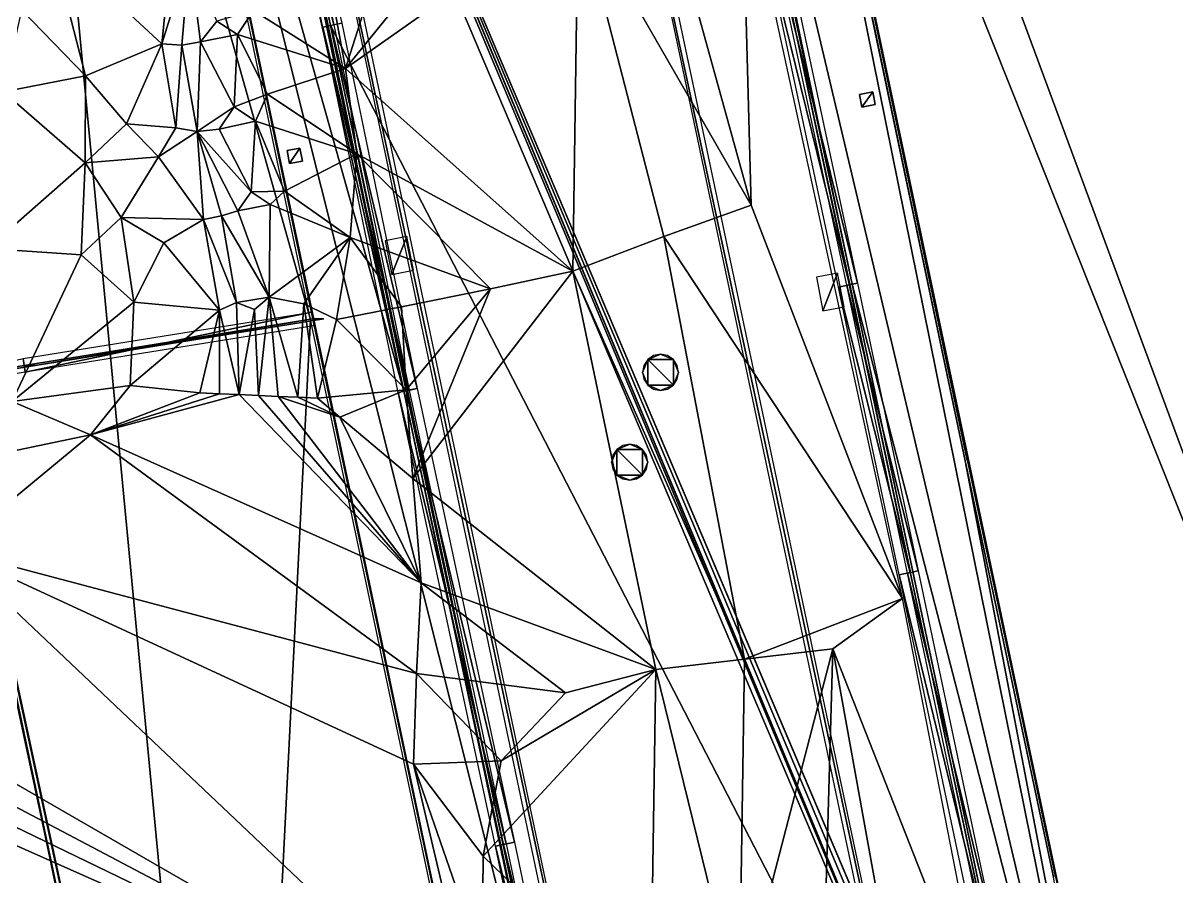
# Model space of a CAD drawing. Header units: metres. Extents: x -113 to 180, y -133 to 86.
# Drawn here: x 89.75 to 110.55, y 4.27 to 19.66 of the extents above; entities that cross this region are included whole.
import ezdxf

# ---------------------------------------------------------------- set-up
doc = ezdxf.new("R2010")
doc.units = ezdxf.units.M
for name, color, linetype, true_color in [('ACERA', 7, 'Continuous', 0xb9b3a6), ('ARQUETA', 7, 'Continuous', 0x6f7175), ('ASFALTO', 7, 'Continuous', 0x4a4b4e), ('BORDILLO', 7, 'Continuous', 0xcfcac0), ('MARCA_VIAL', 7, 'Continuous', 0xe8e6e0), ('MURO', 7, 'Continuous', 0xbdb7ab), ('TERRENO', 7, 'Continuous', 0x9a9179)]:
    doc.layers.add(name, color=color, linetype=linetype, true_color=true_color)

msp = doc.modelspace()

# ---------------------------------------------------------------- linework, layer by layer
at = {"layer": 'ACERA'}
for points in [[(101.063, 32.279, 72.23), (110.196, -6.325, 80.705), (101.549, 36.447, 72.214)], [(106.732, 11.77, 71.693), (104.094, 24.366, 72.062), (101.549, 36.447, 72.214)], [(110.196, -6.325, 80.705), (106.732, 11.77, 71.693), (101.549, 36.447, 72.214)], [(91.198, 32.341, 72.75), (96.614, 13.023, 71.937), (91.932, 33.933, 72.721)], [(96.614, 13.023, 71.937), (92.465, 32.647, 72.595), (91.932, 33.933, 72.721)], [(96.614, 13.023, 71.937), (93.682, 26.973, 72.358), (92.465, 32.647, 72.595)], [(91.198, 32.341, 72.75), (94.974, 14.325, 72.286), (100.021, -9.552, 80.705)], [(91.198, 32.341, 72.75), (100.021, -9.552, 80.705), (99.665, -1.352, 71.53)], [(91.198, 32.341, 72.75), (99.665, -1.352, 71.53), (96.614, 13.023, 71.937)], [(91.198, 32.341, 72.62), (94.974, 14.325, 72.156), (94.974, 14.325, 72.286)], [(91.198, 32.341, 72.62), (94.974, 14.325, 72.286), (91.198, 32.341, 72.75)], [(101.063, 32.279, 72.23), (103.338, 21.319, 72.068), (104.697, 14.953, 71.878)], [(101.063, 32.279, 72.23), (104.697, 14.953, 71.878), (110.196, -6.325, 80.705)], [(96.614, 13.023, 71.937), (95.255, 19.606, 72.153), (93.682, 26.973, 72.358)], [(95.255, 19.606, 72.023), (93.682, 26.973, 72.228), (93.682, 26.973, 72.358)], [(95.255, 19.606, 72.023), (93.682, 26.973, 72.358), (95.255, 19.606, 72.153)], [(106.732, 11.77, 71.563), (104.094, 24.366, 71.932), (104.094, 24.366, 72.062)], [(106.732, 11.77, 71.563), (104.094, 24.366, 72.062), (106.732, 11.77, 71.693)], [(103.338, 21.319, 71.938), (104.697, 14.953, 71.748), (104.697, 14.953, 71.878)], [(103.338, 21.319, 71.938), (104.697, 14.953, 71.878), (103.338, 21.319, 72.068)], [(96.614, 13.023, 71.807), (95.255, 19.606, 72.023), (95.255, 19.606, 72.153)], [(96.614, 13.023, 71.807), (95.255, 19.606, 72.153), (96.614, 13.023, 71.937)], [(105.067, 18.418, 71.905), (104.829, 18.373, 71.921), (104.872, 18.143, 71.914)], [(104.829, 18.373, 71.791), (105.067, 18.418, 71.775), (105.067, 18.418, 71.905)], [(104.829, 18.373, 71.791), (105.067, 18.418, 71.905), (104.829, 18.373, 71.921)], [(104.872, 18.143, 71.784), (104.829, 18.373, 71.791), (104.829, 18.373, 71.921)], [(104.872, 18.143, 71.784), (104.829, 18.373, 71.921), (104.872, 18.143, 71.914)], [(104.872, 18.143, 71.914), (105.111, 18.188, 71.899), (105.067, 18.418, 71.905)], [(105.067, 18.418, 71.775), (105.111, 18.188, 71.769), (105.111, 18.188, 71.899)], [(105.067, 18.418, 71.775), (105.111, 18.188, 71.899), (105.067, 18.418, 71.905)], [(105.111, 18.188, 71.769), (104.872, 18.143, 71.784), (104.872, 18.143, 71.914)], [(105.111, 18.188, 71.769), (104.872, 18.143, 71.914), (105.111, 18.188, 71.899)], [(94.744, 17.404, 72.336), (94.514, 17.36, 72.378), (94.559, 17.125, 72.351)], [(94.514, 17.36, 72.248), (94.744, 17.404, 72.206), (94.744, 17.404, 72.336)], [(94.514, 17.36, 72.248), (94.744, 17.404, 72.336), (94.514, 17.36, 72.378)], [(94.559, 17.125, 72.221), (94.514, 17.36, 72.248), (94.514, 17.36, 72.378)], [(94.559, 17.125, 72.221), (94.514, 17.36, 72.378), (94.559, 17.125, 72.351)], [(94.559, 17.125, 72.351), (94.788, 17.169, 72.309), (94.744, 17.404, 72.336)], [(94.744, 17.404, 72.206), (94.788, 17.169, 72.179), (94.788, 17.169, 72.309)], [(94.744, 17.404, 72.206), (94.788, 17.169, 72.309), (94.744, 17.404, 72.336)], [(94.788, 17.169, 72.179), (94.559, 17.125, 72.221), (94.559, 17.125, 72.351)], [(94.788, 17.169, 72.179), (94.559, 17.125, 72.351), (94.788, 17.169, 72.309)], [(104.697, 14.953, 71.878), (105.79, 9.768, 71.725), (107.183, 3.171, 71.557)], [(104.697, 14.953, 71.878), (107.183, 3.171, 71.557), (110.196, -6.325, 80.705)], [(104.697, 14.953, 71.748), (105.79, 9.768, 71.595), (105.79, 9.768, 71.725)], [(104.697, 14.953, 71.748), (105.79, 9.768, 71.725), (104.697, 14.953, 71.878)], [(94.974, 14.325, 72.156), (100.021, -9.552, 80.575), (100.021, -9.552, 80.705)], [(94.974, 14.325, 72.156), (100.021, -9.552, 80.705), (94.974, 14.325, 72.286)], [(99.665, -1.352, 71.53), (98.366, 4.843, 71.725), (96.614, 13.023, 71.937)], [(98.366, 4.843, 71.595), (96.614, 13.023, 71.807), (96.614, 13.023, 71.937)], [(98.366, 4.843, 71.595), (96.614, 13.023, 71.937), (98.366, 4.843, 71.725)], [(110.196, -6.325, 80.705), (108.324, 4.266, 71.502), (106.732, 11.77, 71.693)], [(108.324, 4.266, 71.372), (106.732, 11.77, 71.563), (106.732, 11.77, 71.693)], [(108.324, 4.266, 71.372), (106.732, 11.77, 71.693), (108.324, 4.266, 71.502)], [(105.79, 9.768, 71.595), (107.183, 3.171, 71.427), (107.183, 3.171, 71.557)], [(105.79, 9.768, 71.595), (107.183, 3.171, 71.557), (105.79, 9.768, 71.725)], [(99.665, -1.352, 71.4), (98.366, 4.843, 71.595), (98.366, 4.843, 71.725)], [(99.665, -1.352, 71.4), (98.366, 4.843, 71.725), (99.665, -1.352, 71.53)]]:
    msp.add_3dface(points, dxfattribs=at)
at = {"layer": 'ARQUETA'}
for points in [[(105.067, 18.418, 71.795), (104.829, 18.373, 71.811), (104.872, 18.143, 71.804)], [(104.872, 18.143, 71.804), (105.111, 18.188, 71.789), (105.067, 18.418, 71.795)], [(94.744, 17.404, 72.226), (94.514, 17.36, 72.268), (94.559, 17.125, 72.241)], [(94.559, 17.125, 72.241), (94.788, 17.169, 72.199), (94.744, 17.404, 72.226)], [(96.673, 15.812, 71.941), (96.28, 15.736, 71.971), (96.398, 15.129, 71.906)], [(96.398, 15.129, 71.906), (96.791, 15.205, 71.906), (96.673, 15.812, 71.941)], [(104.433, 15.15, 71.789), (104.053, 15.076, 71.791), (104.171, 14.47, 71.772)], [(104.171, 14.47, 71.772), (104.551, 14.544, 71.772), (104.433, 15.15, 71.789)], [(101.013, 13.593, 71.768), (100.943, 13.488, 71.766), (100.918, 13.363, 71.764)], [(101.013, 13.593, 71.768), (100.918, 13.363, 71.764), (101.013, 13.133, 71.757)], [(101.244, 13.689, 71.769), (101.119, 13.664, 71.769), (101.013, 13.593, 71.768)], [(101.474, 13.593, 71.764), (101.244, 13.689, 71.769), (101.013, 13.593, 71.768)], [(101.474, 13.133, 71.753), (101.474, 13.593, 71.764), (101.013, 13.593, 71.768)], [(101.013, 13.593, 71.768), (101.013, 13.133, 71.757), (101.474, 13.133, 71.753)], [(101.474, 13.593, 71.764), (101.368, 13.664, 71.767), (101.244, 13.689, 71.769)], [(101.569, 13.363, 71.758), (101.545, 13.488, 71.761), (101.474, 13.593, 71.764)], [(101.474, 13.133, 71.753), (101.569, 13.363, 71.758), (101.474, 13.593, 71.764)], [(100.918, 13.363, 71.764), (100.943, 13.238, 71.76), (101.013, 13.133, 71.757)], [(101.474, 13.133, 71.753), (101.545, 13.238, 71.755), (101.569, 13.363, 71.758)], [(101.013, 13.133, 71.757), (101.119, 13.062, 71.754), (101.244, 13.037, 71.753)], [(101.013, 13.133, 71.757), (101.244, 13.037, 71.753), (101.474, 13.133, 71.753)], [(101.244, 13.037, 71.753), (101.368, 13.062, 71.752), (101.474, 13.133, 71.753)], [(100.687, 12.069, 71.732), (100.562, 12.044, 71.732), (100.456, 11.974, 71.73)], [(100.917, 11.974, 71.729), (100.687, 12.069, 71.732), (100.456, 11.974, 71.73)], [(100.917, 11.974, 71.729), (100.811, 12.044, 71.731), (100.687, 12.069, 71.732)], [(100.456, 11.974, 71.73), (100.386, 11.868, 71.727), (100.361, 11.744, 71.725)], [(100.456, 11.974, 71.73), (100.361, 11.744, 71.725), (100.456, 11.513, 71.718)], [(100.917, 11.513, 71.716), (100.917, 11.974, 71.729), (100.456, 11.974, 71.73)], [(100.456, 11.974, 71.73), (100.456, 11.513, 71.718), (100.917, 11.513, 71.716)], [(101.012, 11.744, 71.722), (100.988, 11.868, 71.725), (100.917, 11.974, 71.729)], [(100.917, 11.513, 71.716), (101.012, 11.744, 71.722), (100.917, 11.974, 71.729)], [(100.361, 11.744, 71.725), (100.386, 11.619, 71.721), (100.456, 11.513, 71.718)], [(100.917, 11.513, 71.716), (100.988, 11.619, 71.719), (101.012, 11.744, 71.722)], [(100.456, 11.513, 71.718), (100.562, 11.443, 71.715), (100.687, 11.418, 71.714)], [(100.456, 11.513, 71.718), (100.687, 11.418, 71.714), (100.917, 11.513, 71.716)], [(100.687, 11.418, 71.714), (100.811, 11.443, 71.714), (100.917, 11.513, 71.716)]]:
    msp.add_3dface(points, dxfattribs=at)
at = {"layer": 'ASFALTO'}
for points in [[(116.962, -5.121, 80.587), (109.877, 29.159, 71.621), (101.593, 36.435, 72.094)], [(116.962, -5.121, 80.587), (101.593, 36.435, 72.094), (102.945, 30.069, 72.016)], [(85.624, 26.421, 72.812), (93.667, -10.886, 80.587), (89.387, 34.015, 72.917)], [(94.934, 14.317, 72.183), (91.162, 32.321, 72.635), (89.387, 34.015, 72.917)], [(94.934, 14.317, 72.183), (94.934, 14.317, 72.183), (89.387, 34.015, 72.917)], [(93.667, -10.886, 80.587), (94.934, 14.317, 72.183), (89.387, 34.015, 72.917)], [(92.39, 33.102, 72.529), (92.391, 33.099, 72.528), (109.317, -7.558, 80.587)], [(92.39, 33.102, 72.529), (109.317, -7.558, 80.587), (109.15, -6.775, 80.587)], [(92.39, 33.102, 72.529), (109.15, -6.775, 80.587), (109.219, -6.638, 80.587)], [(92.39, 33.102, 72.529), (109.219, -6.638, 80.587), (109.218, -6.635, 80.587)], [(92.39, 33.102, 72.529), (109.218, -6.635, 80.587), (109.217, -6.631, 80.587)], [(92.39, 33.102, 72.529), (109.217, -6.631, 80.587), (103.299, 21.311, 71.952)], [(92.391, 33.099, 72.528), (92.392, 33.096, 72.528), (109.317, -7.558, 80.587)], [(92.392, 33.096, 72.528), (92.504, 32.657, 72.473), (109.317, -7.558, 80.587)], [(92.504, 32.657, 72.473), (92.504, 32.656, 72.473), (109.317, -7.558, 80.587)], [(92.504, 32.656, 72.473), (92.804, 31.362, 72.427), (109.317, -7.558, 80.587)], [(92.804, 31.362, 72.427), (92.804, 31.361, 72.427), (109.317, -7.558, 80.587)], [(92.804, 31.361, 72.427), (93.721, 26.981, 72.235), (95.294, 19.614, 72.03)], [(92.804, 31.361, 72.427), (95.294, 19.614, 72.03), (109.317, -7.558, 80.587)], [(102.945, 30.069, 72.016), (104.133, 24.374, 71.942), (106.772, 11.778, 71.572)], [(102.945, 30.069, 72.016), (106.772, 11.778, 71.572), (108.363, 4.274, 71.382)], [(102.945, 30.069, 72.016), (108.363, 4.274, 71.382), (110.583, -6.204, 80.587)], [(102.945, 30.069, 72.016), (102.945, 30.069, 72.016), (110.583, -6.204, 80.587)], [(116.962, -5.121, 80.587), (102.945, 30.069, 72.016), (110.583, -6.204, 80.587)], [(116.962, -5.121, 80.587), (111.166, 22.97, 71.444), (109.877, 29.159, 71.621)], [(85.624, 26.421, 72.812), (87.425, 17.962, 73.012), (93.667, -10.886, 80.587)], [(105.75, 9.759, 71.609), (104.658, 14.944, 71.763), (103.299, 21.311, 71.952)], [(107.143, 3.163, 71.441), (105.75, 9.759, 71.609), (103.299, 21.311, 71.952)], [(109.217, -6.631, 80.587), (107.143, 3.163, 71.441), (103.299, 21.311, 71.952)], [(95.294, 19.614, 72.03), (96.653, 13.031, 71.813), (98.405, 4.851, 71.606)], [(95.294, 19.614, 72.03), (95.294, 19.614, 72.03), (98.405, 4.851, 71.606)], [(95.294, 19.614, 72.03), (98.405, 4.851, 71.606), (98.405, 4.851, 71.606)], [(95.294, 19.614, 72.03), (98.405, 4.851, 71.606), (101.36, -9.131, 80.587)], [(95.294, 19.614, 72.03), (101.36, -9.131, 80.587), (109.317, -7.558, 80.587)], [(87.425, 17.962, 73.012), (88.785, 11.376, 73.012), (90.54, 3.184, 72.576)], [(87.425, 17.962, 73.012), (90.54, 3.184, 72.576), (93.52, -10.917, 80.587)], [(87.425, 17.962, 73.012), (93.52, -10.917, 80.587), (93.667, -10.886, 80.587)], [(93.667, -10.886, 80.587), (99.978, -9.544, 80.587), (94.934, 14.317, 72.183)], [(98.405, 4.851, 71.606), (99.704, -1.344, 71.412), (101.36, -9.131, 80.587)]]:
    msp.add_3dface(points, dxfattribs=at)
at = {"layer": 'BORDILLO'}
for points in [[(93.584, 26.952, 72.382), (93.78, 26.994, 72.354), (95.353, 19.627, 72.149)], [(93.584, 26.952, 72.382), (95.353, 19.627, 72.149), (95.157, 19.585, 72.177)], [(93.731, 26.983, 72.361), (95.499, 19.658, 72.14), (95.304, 19.616, 72.156)], [(104.648, 14.942, 71.891), (103.093, 21.267, 72.094), (103.289, 21.309, 72.081)], [(104.648, 14.942, 71.891), (104.453, 14.901, 71.904), (103.093, 21.267, 72.094)], [(104.795, 14.973, 71.882), (103.24, 21.298, 72.084), (103.436, 21.34, 72.071)], [(104.795, 14.973, 71.882), (104.599, 14.932, 71.894), (103.24, 21.298, 72.084)], [(95.157, 19.586, 72.177), (95.353, 19.626, 72.149), (96.712, 13.043, 71.94)], [(95.157, 19.586, 72.177), (96.712, 13.043, 71.94), (96.516, 13.002, 71.967)], [(95.304, 19.617, 72.156), (95.499, 19.657, 72.14), (96.859, 13.074, 71.94)], [(95.304, 19.617, 72.156), (96.859, 13.074, 71.94), (96.663, 13.033, 71.94)], [(105.887, 9.788, 71.729), (104.599, 14.932, 71.894), (104.795, 14.973, 71.882)], [(105.741, 9.757, 71.738), (104.453, 14.901, 71.904), (104.648, 14.942, 71.891)], [(105.741, 9.757, 71.738), (105.545, 9.716, 71.751), (104.453, 14.901, 71.904)], [(105.887, 9.788, 71.729), (105.692, 9.747, 71.741), (104.599, 14.932, 71.894)], [(96.516, 13.002, 71.967), (96.712, 13.043, 71.94), (98.464, 4.864, 71.732)], [(96.516, 13.002, 71.967), (98.464, 4.864, 71.732), (98.268, 4.822, 71.738)], [(96.663, 13.032, 71.94), (96.858, 13.074, 71.94), (98.61, 4.895, 71.728)], [(96.663, 13.032, 71.94), (98.61, 4.895, 71.728), (98.415, 4.853, 71.734)], [(107.28, 3.192, 71.561), (105.692, 9.747, 71.741), (105.887, 9.788, 71.729)], [(107.134, 3.161, 71.569), (105.545, 9.716, 71.751), (105.741, 9.757, 71.738)], [(107.134, 3.161, 71.569), (106.938, 3.12, 71.581), (105.545, 9.716, 71.751)], [(107.28, 3.192, 71.561), (107.085, 3.151, 71.572), (105.692, 9.747, 71.741)], [(98.268, 4.823, 71.738), (98.464, 4.864, 71.732), (99.763, -1.332, 71.539)], [(98.268, 4.823, 71.738), (99.763, -1.332, 71.539), (99.567, -1.373, 71.54)], [(98.415, 4.854, 71.734), (98.61, 4.895, 71.728), (99.91, -1.301, 71.533)], [(98.415, 4.854, 71.734), (99.91, -1.301, 71.533), (99.714, -1.342, 71.54)]]:
    msp.add_3dface(points, dxfattribs=at)
at = {"layer": 'MARCA_VIAL'}
for points in [[(93.3, 31.492, 72.419), (93.417, 31.517, 72.414), (101.969, -9.099, 80.595)], [(93.3, 31.492, 72.419), (101.969, -9.099, 80.595), (101.852, -9.123, 80.595)], [(99.601, 28.498, 72.162), (99.718, 28.523, 72.158), (107.539, -8.429, 80.595)], [(99.601, 28.498, 72.162), (107.539, -8.429, 80.595), (107.421, -8.453, 80.595)]]:
    msp.add_3dface(points, dxfattribs=at)
at = {"layer": 'MURO'}
for points in [[(89.794, 13.364, 73), (89.755, 13.611, 73), (94.954, 14.449, 72.157)], [(89.794, 13.364, 73), (94.954, 14.449, 72.157), (94.993, 14.202, 72.155)], [(94.974, 14.325, 74.056), (89.774, 13.488, 74.9), (89.974, 13.488, 74.916)], [(89.774, 13.488, 73), (94.974, 14.325, 72.156), (94.974, 14.325, 74.056)], [(89.774, 13.488, 73), (94.974, 14.325, 74.056), (89.774, 13.488, 74.9)], [(89.974, 13.488, 74.916), (95.174, 14.325, 73.984), (94.974, 14.325, 74.056)], [(95.174, 14.325, 72.084), (89.974, 13.488, 73.016), (89.974, 13.488, 74.916)], [(95.174, 14.325, 72.084), (89.974, 13.488, 74.916), (95.174, 14.325, 73.984)], [(94.974, 14.325, 72.156), (95.174, 14.325, 72.084), (95.174, 14.325, 73.984)], [(94.974, 14.325, 72.156), (95.174, 14.325, 73.984), (94.974, 14.325, 74.056)], [(86.309, 12.796, 73.088), (89.754, 13.611, 73), (89.795, 13.364, 73)], [(89.774, 13.488, 74.9), (86.289, 12.919, 74.988), (86.489, 12.919, 74.979)], [(86.289, 12.919, 73.088), (89.774, 13.488, 73), (89.774, 13.488, 74.9)], [(86.289, 12.919, 73.088), (89.774, 13.488, 74.9), (86.289, 12.919, 74.988)], [(86.489, 12.919, 74.979), (89.974, 13.488, 74.916), (89.774, 13.488, 74.9)], [(89.974, 13.488, 73.016), (86.489, 12.919, 73.079), (86.489, 12.919, 74.979)], [(89.974, 13.488, 73.016), (86.489, 12.919, 74.979), (89.974, 13.488, 74.916)], [(89.774, 13.488, 73), (89.974, 13.488, 73.016), (89.974, 13.488, 74.916)], [(89.774, 13.488, 73), (89.974, 13.488, 74.916), (89.774, 13.488, 74.9)], [(89.974, 13.488, 73.016), (89.774, 13.488, 73), (89.774, 13.488, 74.9)], [(89.974, 13.488, 73.016), (89.774, 13.488, 74.9), (89.974, 13.488, 74.916)]]:
    msp.add_3dface(points, dxfattribs=at)
at = {"layer": 'TERRENO'}
for points in [[(101.273, 22.177, 72), (102.876, 16.375, 71.8), (102.711, 22.603, 72)], [(102.711, 22.603, 72), (102.876, 16.375, 71.8), (105.604, 9.289, 71.6)], [(99.758, 21.795, 72), (102.876, 16.375, 71.8), (101.273, 22.177, 72)], [(95.291, 20.348, 72), (95.565, 18.836, 72), (96.518, 21.842, 72)], [(95.565, 18.836, 72), (98.119, 21.986, 72), (96.518, 21.842, 72)], [(95.565, 18.836, 72), (99.758, 21.795, 72), (98.119, 21.986, 72)], [(95.565, 18.836, 72), (99.664, 15.189, 71.8), (99.758, 21.795, 72)], [(99.758, 21.795, 72), (99.664, 15.189, 71.8), (101.301, 15.812, 71.8)], [(102.876, 16.375, 71.8), (99.758, 21.795, 72), (101.301, 15.812, 71.8)], [(90.879, 18.709, 73), (90.257, 21.139, 73), (89.724, 19.896, 73.2)], [(92.413, 20.831, 73), (90.257, 21.139, 73), (92.255, 19.282, 73.2)], [(90.257, 21.139, 73), (90.879, 18.709, 73), (92.255, 19.282, 73.2)], [(92.751, 20.879, 72.8), (92.413, 20.831, 73), (92.255, 19.282, 73.2)], [(92.618, 19.258, 73), (92.751, 20.879, 72.8), (92.255, 19.282, 73.2)], [(92.751, 20.879, 72.8), (92.618, 19.258, 73), (92.952, 19.322, 72.8)], [(93.246, 19.689, 72.6), (92.751, 20.879, 72.8), (92.952, 19.322, 72.8)], [(95.291, 20.348, 72), (93.906, 19.882, 72.2), (95.565, 18.836, 72)], [(89.401, 18.418, 73), (90.879, 18.709, 73), (89.724, 19.896, 73.2)], [(93.246, 19.689, 72.6), (93.62, 19.449, 72.4), (93.906, 19.882, 72.2)], [(93.906, 19.882, 72.2), (93.62, 19.449, 72.4), (95.565, 18.836, 72)], [(93.62, 19.449, 72.4), (93.246, 19.689, 72.6), (92.952, 19.322, 72.8)], [(93.62, 19.449, 72.4), (92.952, 19.322, 72.8), (93.56, 18.15, 72.6)], [(93.62, 19.449, 72.4), (93.56, 18.15, 72.6), (94.162, 18.376, 72.2)], [(95.565, 18.836, 72), (93.62, 19.449, 72.4), (94.162, 18.376, 72.2)], [(90.879, 18.709, 73), (91.617, 17.842, 73.2), (92.255, 19.282, 73.2)], [(91.617, 17.842, 73.2), (92.506, 17.772, 73.2), (92.255, 19.282, 73.2)], [(92.506, 17.772, 73.2), (92.618, 19.258, 73), (92.255, 19.282, 73.2)], [(92.893, 17.705, 73), (92.618, 19.258, 73), (92.506, 17.772, 73.2)], [(92.618, 19.258, 73), (92.893, 17.705, 73), (92.952, 19.322, 72.8)], [(92.952, 19.322, 72.8), (92.893, 17.705, 73), (93.56, 18.15, 72.6)], [(95.565, 18.836, 72), (94.162, 18.376, 72.2), (95.769, 17.303, 72)], [(99.664, 15.189, 71.8), (95.565, 18.836, 72), (95.769, 17.303, 72)], [(89.401, 18.418, 73), (90.875, 17.136, 73), (90.879, 18.709, 73)], [(90.879, 18.709, 73), (90.875, 17.136, 73), (91.617, 17.842, 73.2)], [(90.875, 17.136, 73), (89.401, 18.418, 73), (89.114, 15.596, 73)], [(93.56, 18.15, 72.6), (93.941, 17.888, 72.4), (94.162, 18.376, 72.2)], [(94.162, 18.376, 72.2), (93.941, 17.888, 72.4), (95.769, 17.303, 72)], [(92.893, 17.705, 73), (93.29, 17.744, 72.8), (93.56, 18.15, 72.6)], [(93.56, 18.15, 72.6), (93.29, 17.744, 72.8), (93.941, 17.888, 72.4)], [(93.29, 17.744, 72.8), (93.866, 16.616, 72.6), (93.941, 17.888, 72.4)], [(93.941, 17.888, 72.4), (93.866, 16.616, 72.6), (94.465, 16.631, 72.2)], [(93.941, 17.888, 72.4), (94.465, 16.631, 72.2), (95.769, 17.303, 72)], [(90.875, 17.136, 73), (92.198, 17.247, 73.4), (91.617, 17.842, 73.2)], [(92.198, 17.247, 73.4), (92.506, 17.772, 73.2), (91.617, 17.842, 73.2)], [(92.893, 17.705, 73), (92.506, 17.772, 73.2), (92.198, 17.247, 73.4)], [(93.008, 16.118, 73.2), (92.893, 17.705, 73), (92.198, 17.247, 73.4)], [(93.29, 17.744, 72.8), (92.893, 17.705, 73), (93.866, 16.616, 72.6)], [(92.893, 17.705, 73), (93.332, 16.185, 73), (93.626, 16.271, 72.8)], [(93.866, 16.616, 72.6), (92.893, 17.705, 73), (93.626, 16.271, 72.8)], [(93.332, 16.185, 73), (92.893, 17.705, 73), (93.008, 16.118, 73.2)], [(94.465, 16.631, 72.2), (95.648, 15.794, 72), (95.769, 17.303, 72)], [(95.769, 17.303, 72), (95.648, 15.794, 72), (98.18, 14.871, 71.8)], [(99.664, 15.189, 71.8), (95.769, 17.303, 72), (98.18, 14.871, 71.8)], [(90.799, 15.483, 73), (90.875, 17.136, 73), (89.114, 15.596, 73)], [(91.524, 16.155, 73.2), (90.875, 17.136, 73), (90.799, 15.483, 73)], [(92.198, 17.247, 73.4), (90.875, 17.136, 73), (91.524, 16.155, 73.2)], [(93.008, 16.118, 73.2), (92.198, 17.247, 73.4), (91.524, 16.155, 73.2)], [(94.208, 16.385, 72.4), (93.866, 16.616, 72.6), (93.626, 16.271, 72.8)], [(93.866, 16.616, 72.6), (94.208, 16.385, 72.4), (94.465, 16.631, 72.2)], [(94.465, 16.631, 72.2), (94.208, 16.385, 72.4), (95.648, 15.794, 72)], [(93.332, 16.185, 73), (94.191, 14.717, 72.6), (93.626, 16.271, 72.8)], [(94.191, 14.717, 72.6), (94.208, 16.385, 72.4), (93.626, 16.271, 72.8)], [(94.208, 16.385, 72.4), (94.191, 14.717, 72.6), (95.648, 15.794, 72)], [(102.876, 16.375, 71.8), (101.301, 15.812, 71.8), (105.604, 9.289, 71.6)], [(91.524, 16.155, 73.2), (90.799, 15.483, 73), (91.751, 14.625, 73.2)], [(91.524, 16.155, 73.2), (91.751, 14.625, 73.2), (92.292, 15.699, 73.4)], [(93.008, 16.118, 73.2), (91.524, 16.155, 73.2), (92.292, 15.699, 73.4)], [(93.294, 14.485, 73.2), (93.008, 16.118, 73.2), (92.292, 15.699, 73.4)], [(93.332, 16.185, 73), (93.008, 16.118, 73.2), (93.599, 14.621, 73)], [(93.008, 16.118, 73.2), (93.294, 14.485, 73.2), (93.599, 14.621, 73)], [(94.191, 14.717, 72.6), (93.332, 16.185, 73), (93.599, 14.621, 73)], [(99.664, 15.189, 71.8), (102.757, 8.195, 71.6), (101.301, 15.812, 71.8)], [(101.301, 15.812, 71.8), (102.757, 8.195, 71.6), (105.604, 9.289, 71.6)], [(91.751, 14.625, 73.2), (93.294, 14.485, 73.2), (92.292, 15.699, 73.4)], [(94.191, 14.717, 72.6), (94.813, 14.598, 72.2), (95.648, 15.794, 72)], [(95.648, 15.794, 72), (94.813, 14.598, 72.2), (95.406, 14.313, 72)], [(96.573, 14.545, 71.8), (95.648, 15.794, 72), (95.406, 14.313, 72)], [(95.648, 15.794, 72), (96.573, 14.545, 71.8), (98.18, 14.871, 71.8)], [(89.56, 12.835, 73), (90.799, 15.483, 73), (89.114, 15.596, 73)], [(90.799, 15.483, 73), (89.56, 12.835, 73), (91.751, 14.625, 73.2)], [(99.664, 15.189, 71.8), (96.779, 11.451, 71.8), (101.158, 8.01, 71.6)], [(99.664, 15.189, 71.8), (98.18, 14.871, 71.8), (96.779, 11.451, 71.8)], [(102.757, 8.195, 71.6), (99.664, 15.189, 71.8), (101.158, 8.01, 71.6)], [(98.18, 14.871, 71.8), (96.573, 14.545, 71.8), (96.657, 13.046, 71.8)], [(96.779, 11.451, 71.8), (98.18, 14.871, 71.8), (96.657, 13.046, 71.8)], [(89.56, 12.835, 73), (91.687, 13.125, 73.2), (91.751, 14.625, 73.2)], [(91.687, 13.125, 73.2), (93.294, 14.485, 73.2), (91.751, 14.625, 73.2)], [(93.294, 14.485, 73.2), (93.646, 12.961, 73), (93.599, 14.621, 73)], [(93.923, 14.493, 72.8), (94.191, 14.717, 72.6), (93.599, 14.621, 73)], [(93.646, 12.961, 73), (93.923, 14.493, 72.8), (93.599, 14.621, 73)], [(94.191, 14.717, 72.6), (93.923, 14.493, 72.8), (93.999, 12.945, 72.8)], [(94.191, 14.717, 72.6), (93.999, 12.945, 72.8), (94.352, 12.929, 72.6)], [(94.813, 14.598, 72.2), (94.191, 14.717, 72.6), (94.706, 12.913, 72.4)], [(94.706, 12.913, 72.4), (94.191, 14.717, 72.6), (94.352, 12.929, 72.6)], [(94.813, 14.598, 72.2), (94.706, 12.913, 72.4), (95.059, 12.897, 72.2)], [(94.813, 14.598, 72.2), (95.059, 12.897, 72.2), (95.406, 14.313, 72)], [(93.294, 14.485, 73.2), (91.687, 13.125, 73.2), (92.939, 12.993, 73.4)], [(93.292, 12.977, 73.2), (93.294, 14.485, 73.2), (92.939, 12.993, 73.4)], [(93.292, 12.977, 73.2), (93.646, 12.961, 73), (93.294, 14.485, 73.2)], [(93.923, 14.493, 72.8), (93.646, 12.961, 73), (93.999, 12.945, 72.8)], [(96.573, 14.545, 71.8), (95.406, 14.313, 72), (96.657, 13.046, 71.8)], [(95.406, 14.313, 72), (95.059, 12.897, 72.2), (96.657, 13.046, 71.8)], [(91.687, 13.125, 73.2), (89.56, 12.835, 73), (90.972, 12.238, 73)], [(92.939, 12.993, 73.4), (91.687, 13.125, 73.2), (90.972, 12.238, 73)], [(93.292, 12.977, 73.2), (92.939, 12.993, 73.4), (90.972, 12.238, 73)], [(93.646, 12.961, 73), (93.292, 12.977, 73.2), (90.972, 12.238, 73)], [(96.93, 9.572, 71.8), (93.646, 12.961, 73), (90.972, 12.238, 73)], [(93.646, 12.961, 73), (96.93, 9.572, 71.8), (93.999, 12.945, 72.8)], [(93.999, 12.945, 72.8), (96.93, 9.572, 71.8), (94.352, 12.929, 72.6)], [(95.465, 12.557, 72), (94.706, 12.913, 72.4), (94.352, 12.929, 72.6)], [(96.93, 9.572, 71.8), (95.465, 12.557, 72), (94.352, 12.929, 72.6)], [(95.059, 12.897, 72.2), (94.706, 12.913, 72.4), (95.465, 12.557, 72)], [(95.059, 12.897, 72.2), (95.465, 12.557, 72), (96.657, 13.046, 71.8)], [(95.465, 12.557, 72), (96.779, 11.451, 71.8), (96.657, 13.046, 71.8)], [(89.56, 12.835, 73), (88.353, 11.688, 73), (90.972, 12.238, 73)], [(96.93, 9.572, 71.8), (96.779, 11.451, 71.8), (95.465, 12.557, 72)], [(90.972, 12.238, 73), (88.353, 11.688, 73), (88.45, 10.159, 73)], [(96.844, 7.936, 71.8), (90.972, 12.238, 73), (88.45, 10.159, 73)], [(96.93, 9.572, 71.8), (90.972, 12.238, 73), (96.844, 7.936, 71.8)], [(96.779, 11.451, 71.8), (96.93, 9.572, 71.8), (101.158, 8.01, 71.6)], [(83.923, 9.234, 73.2), (98.016, 1.105, 71.6), (88.45, 10.159, 73)], [(98.016, 1.105, 71.6), (96.792, 6.305, 71.8), (88.45, 10.159, 73)], [(96.792, 6.305, 71.8), (96.844, 7.936, 71.8), (88.45, 10.159, 73)], [(99.532, 7.585, 71.6), (96.93, 9.572, 71.8), (96.844, 7.936, 71.8)], [(96.93, 9.572, 71.8), (99.532, 7.585, 71.6), (101.158, 8.01, 71.6)], [(83.01, 9.02, 73.4), (98.016, 1.105, 71.6), (83.923, 9.234, 73.2)], [(102.757, 8.195, 71.6), (104.351, 8.382, 71.6), (105.604, 9.289, 71.6)], [(104.351, 8.382, 71.6), (107.193, 1.158, 71.4), (105.604, 9.289, 71.6)], [(98.016, 1.105, 71.6), (83.01, 9.02, 73.4), (82.097, 8.807, 73.6)], [(81.185, 8.593, 73.8), (98.016, 1.105, 71.6), (82.097, 8.807, 73.6)], [(99.371, -1.73, 71.4), (81.185, 8.593, 73.8), (79.542, 8.234, 74)], [(98.016, 1.105, 71.6), (81.185, 8.593, 73.8), (99.371, -1.73, 71.4)], [(104.149, 1.396, 71.4), (104.351, 8.382, 71.6), (102.662, 1.891, 71.4)], [(104.351, 8.382, 71.6), (102.757, 8.195, 71.6), (102.662, 1.891, 71.4)], [(104.351, 8.382, 71.6), (104.149, 1.396, 71.4), (105.644, 1.194, 71.4)], [(107.193, 1.158, 71.4), (104.351, 8.382, 71.6), (105.644, 1.194, 71.4)], [(102.757, 8.195, 71.6), (101.158, 8.01, 71.6), (102.662, 1.891, 71.4)], [(98.372, 6.362, 71.6), (96.844, 7.936, 71.8), (96.792, 6.305, 71.8)], [(98.372, 6.362, 71.6), (99.532, 7.585, 71.6), (96.844, 7.936, 71.8)], [(98.045, 4.644, 71.6), (101.064, 1.725, 71.4), (101.158, 8.01, 71.6)], [(98.372, 6.362, 71.6), (98.045, 4.644, 71.6), (101.158, 8.01, 71.6)], [(99.532, 7.585, 71.6), (98.372, 6.362, 71.6), (101.158, 8.01, 71.6)], [(101.158, 8.01, 71.6), (101.064, 1.725, 71.4), (102.662, 1.891, 71.4)], [(98.045, 4.644, 71.6), (98.372, 6.362, 71.6), (96.792, 6.305, 71.8)], [(98.016, 1.105, 71.6), (98.03, 2.728, 71.6), (96.792, 6.305, 71.8)], [(98.03, 2.728, 71.6), (98.045, 4.644, 71.6), (96.792, 6.305, 71.8)], [(98.03, 2.728, 71.6), (101.064, 1.725, 71.4), (98.045, 4.644, 71.6)]]:
    msp.add_3dface(points, dxfattribs=at)

doc.saveas('drawing.dxf')
